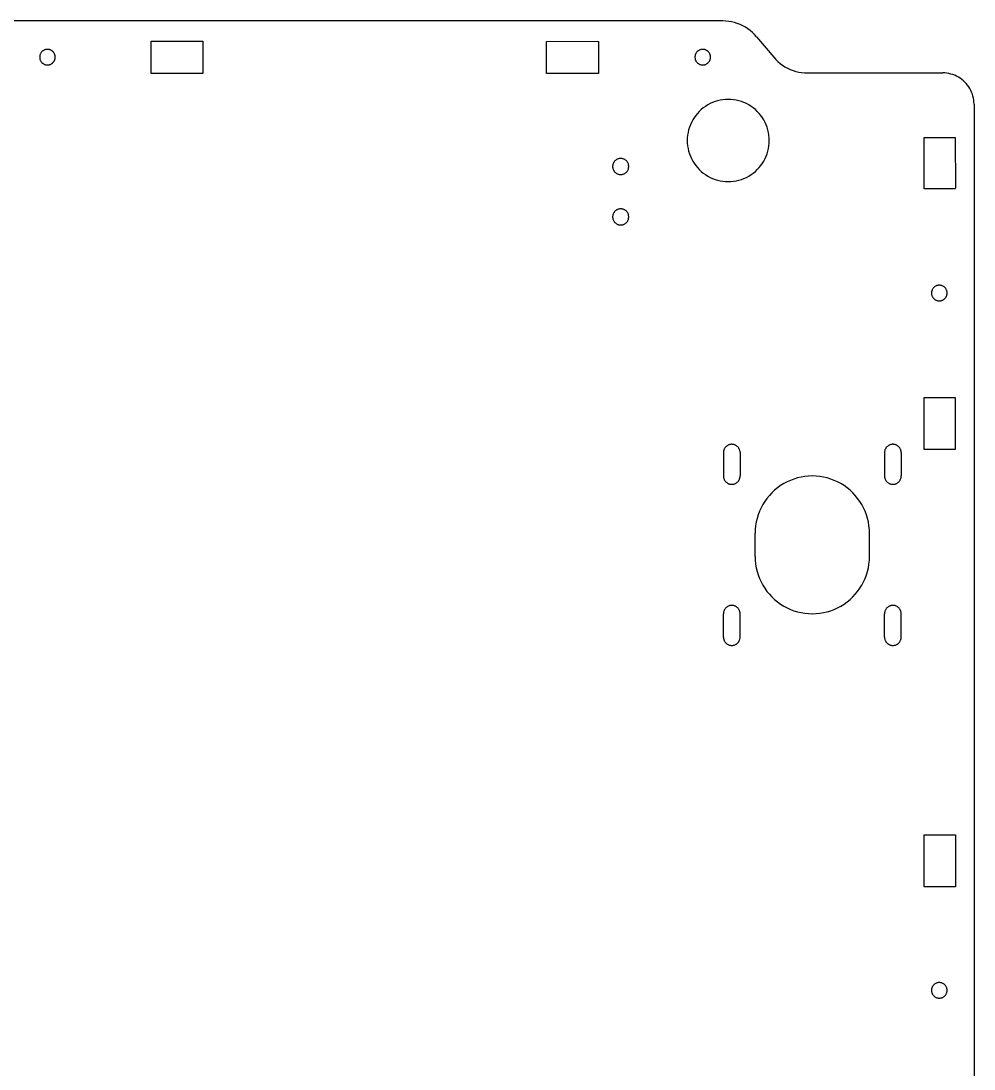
# Model space of a CAD drawing. Header units: centimetres. Extents: x 0 to 166, y 0 to 213.
# Drawn here: x 146.95 to 165.29, y 60.69 to 80.85 of the extents above; entities that cross this region are included whole.
import ezdxf

# ---------------------------------------------------------------- set-up
doc = ezdxf.new("R2010")
doc.units = ezdxf.units.CM
doc.header["$MEASUREMENT"] = 0
doc.layers.add('222 mks tft28 sbase dual 6mm v2_222 mks tft28 sbase dual 6mm', color=7, linetype='Continuous')

msp = doc.modelspace()

# ---------------------------------------------------------------- linework, layer by layer
at = {"layer": '222 mks tft28 sbase dual 6mm v2_222 mks tft28 sbase dual 6mm'}
for p, q in [((160.455, 80.853), (134.426, 80.853)), ((160.512, 80.851), (160.455, 80.853)), ((160.569, 80.845), (160.512, 80.851)), ((160.625, 80.836), (160.569, 80.845)), ((160.681, 80.823), (160.625, 80.836)), ((160.735, 80.806), (160.681, 80.823)), ((160.788, 80.785), (160.735, 80.806)), ((160.84, 80.761), (160.788, 80.785)), ((160.89, 80.733), (160.84, 80.761)), ((160.938, 80.703), (160.89, 80.733)), ((160.984, 80.669), (160.938, 80.703)), ((161.027, 80.632), (160.984, 80.669)), ((149.453, 80.462), (150.451, 80.462)), ((149.453, 79.842), (149.453, 80.462)), ((150.451, 80.462), (150.451, 79.842)), ((157.061, 80.461), (158.041, 80.463)), ((157.061, 79.841), (157.061, 80.461)), ((158.041, 80.463), (158.061, 80.461)), ((158.061, 80.461), (158.061, 79.841)), ((161.068, 80.592), (161.027, 80.632)), ((161.106, 80.549), (161.068, 80.592)), ((161.106, 80.549), (161.436, 80.157)), ((147.353, 80.263), (147.346, 80.256)), ((147.36, 80.269), (147.353, 80.263)), ((147.368, 80.276), (147.36, 80.269)), ((147.376, 80.281), (147.368, 80.276)), ((147.384, 80.287), (147.376, 80.281)), ((147.393, 80.291), (147.384, 80.287)), ((147.401, 80.295), (147.393, 80.291)), ((147.411, 80.299), (147.401, 80.295)), ((147.42, 80.302), (147.411, 80.299)), ((147.43, 80.304), (147.42, 80.302)), ((147.439, 80.305), (147.43, 80.304)), ((147.449, 80.306), (147.439, 80.305)), ((147.459, 80.307), (147.449, 80.306)), ((147.469, 80.306), (147.459, 80.307)), ((147.478, 80.305), (147.469, 80.306)), ((147.488, 80.304), (147.478, 80.305)), ((147.498, 80.302), (147.488, 80.304)), ((147.507, 80.299), (147.498, 80.302)), ((147.516, 80.295), (147.507, 80.299)), ((147.525, 80.291), (147.516, 80.295)), ((147.534, 80.287), (147.525, 80.291)), ((147.542, 80.281), (147.534, 80.287)), ((147.55, 80.276), (147.542, 80.281)), ((147.558, 80.269), (147.55, 80.276)), ((147.565, 80.263), (147.558, 80.269)), ((147.572, 80.256), (147.565, 80.263)), ((159.963, 80.263), (159.956, 80.256)), ((159.97, 80.269), (159.963, 80.263)), ((159.978, 80.276), (159.97, 80.269)), ((159.986, 80.281), (159.978, 80.276)), ((159.994, 80.287), (159.986, 80.281)), ((160.003, 80.291), (159.994, 80.287)), ((160.012, 80.295), (160.003, 80.291)), ((160.021, 80.299), (160.012, 80.295)), ((160.03, 80.302), (160.021, 80.299)), ((160.04, 80.304), (160.03, 80.302)), ((160.05, 80.305), (160.04, 80.304)), ((160.059, 80.306), (160.05, 80.305)), ((160.069, 80.307), (160.059, 80.306)), ((160.079, 80.306), (160.069, 80.307)), ((160.089, 80.305), (160.079, 80.306)), ((160.099, 80.304), (160.089, 80.305)), ((160.108, 80.302), (160.099, 80.304)), ((160.117, 80.299), (160.108, 80.302)), ((160.127, 80.295), (160.117, 80.299)), ((160.136, 80.291), (160.127, 80.295)), ((160.144, 80.287), (160.136, 80.291)), ((160.153, 80.281), (160.144, 80.287)), ((160.161, 80.276), (160.153, 80.281)), ((160.168, 80.269), (160.161, 80.276)), ((160.175, 80.263), (160.168, 80.269)), ((160.182, 80.256), (160.175, 80.263)), ((147.31, 80.176), (147.309, 80.167)), ((147.309, 80.167), (147.309, 80.157)), ((147.309, 80.157), (147.309, 80.147)), ((147.309, 80.147), (147.31, 80.137)), ((147.312, 80.186), (147.31, 80.176)), ((147.31, 80.137), (147.312, 80.127)), ((147.314, 80.196), (147.312, 80.186)), ((147.312, 80.127), (147.314, 80.118)), ((147.317, 80.205), (147.314, 80.196)), ((147.314, 80.118), (147.317, 80.108)), ((147.32, 80.214), (147.317, 80.205)), ((147.317, 80.108), (147.32, 80.099)), ((147.324, 80.223), (147.32, 80.214)), ((147.32, 80.099), (147.324, 80.09)), ((147.329, 80.232), (147.324, 80.223)), ((147.324, 80.09), (147.329, 80.082)), ((147.334, 80.24), (147.329, 80.232)), ((147.329, 80.082), (147.334, 80.073)), ((147.34, 80.248), (147.334, 80.24)), ((147.334, 80.073), (147.34, 80.065)), ((147.346, 80.256), (147.34, 80.248)), ((147.34, 80.065), (147.346, 80.058)), ((147.346, 80.058), (147.353, 80.051)), ((147.565, 80.051), (147.572, 80.058)), ((147.578, 80.248), (147.572, 80.256)), ((147.572, 80.058), (147.578, 80.065)), ((147.584, 80.24), (147.578, 80.248)), ((147.578, 80.065), (147.584, 80.073)), ((147.589, 80.232), (147.584, 80.24)), ((147.584, 80.073), (147.589, 80.082)), ((147.593, 80.223), (147.589, 80.232)), ((147.589, 80.082), (147.593, 80.09)), ((147.597, 80.214), (147.593, 80.223)), ((147.593, 80.09), (147.597, 80.099)), ((147.601, 80.205), (147.597, 80.214)), ((147.597, 80.099), (147.601, 80.108)), ((147.604, 80.196), (147.601, 80.205)), ((147.601, 80.108), (147.604, 80.118)), ((147.606, 80.186), (147.604, 80.196)), ((147.604, 80.118), (147.606, 80.127)), ((147.608, 80.176), (147.606, 80.186)), ((147.606, 80.127), (147.608, 80.137)), ((147.609, 80.167), (147.608, 80.176)), ((147.608, 80.137), (147.609, 80.147)), ((147.609, 80.157), (147.609, 80.167)), ((147.609, 80.147), (147.609, 80.157)), ((159.92, 80.167), (159.919, 80.157)), ((159.919, 80.157), (159.92, 80.147)), ((159.921, 80.176), (159.92, 80.167)), ((159.92, 80.147), (159.921, 80.137)), ((159.922, 80.186), (159.921, 80.176)), ((159.921, 80.137), (159.922, 80.127)), ((159.924, 80.196), (159.922, 80.186)), ((159.922, 80.127), (159.924, 80.118)), ((159.927, 80.205), (159.924, 80.196)), ((159.924, 80.118), (159.927, 80.108)), ((159.931, 80.214), (159.927, 80.205)), ((159.927, 80.108), (159.931, 80.099)), ((159.935, 80.223), (159.931, 80.214)), ((159.931, 80.099), (159.935, 80.09)), ((159.939, 80.232), (159.935, 80.223)), ((159.935, 80.09), (159.939, 80.082)), ((159.945, 80.24), (159.939, 80.232)), ((159.939, 80.082), (159.945, 80.073)), ((159.95, 80.248), (159.945, 80.24)), ((159.945, 80.073), (159.95, 80.065)), ((159.956, 80.256), (159.95, 80.248)), ((159.95, 80.065), (159.956, 80.058)), ((159.956, 80.058), (159.963, 80.051)), ((160.175, 80.051), (160.182, 80.058)), ((160.188, 80.248), (160.182, 80.256)), ((160.182, 80.058), (160.188, 80.065)), ((160.194, 80.24), (160.188, 80.248)), ((160.188, 80.065), (160.194, 80.073)), ((160.199, 80.232), (160.194, 80.24)), ((160.194, 80.073), (160.199, 80.082)), ((160.204, 80.223), (160.199, 80.232)), ((160.199, 80.082), (160.204, 80.09)), ((160.208, 80.214), (160.204, 80.223)), ((160.204, 80.09), (160.208, 80.099)), ((160.211, 80.205), (160.208, 80.214)), ((160.208, 80.099), (160.211, 80.108)), ((160.214, 80.196), (160.211, 80.205)), ((160.211, 80.108), (160.214, 80.118)), ((160.216, 80.186), (160.214, 80.196)), ((160.214, 80.118), (160.216, 80.127)), ((160.218, 80.176), (160.216, 80.186)), ((160.216, 80.127), (160.218, 80.137)), ((160.219, 80.167), (160.218, 80.176)), ((160.218, 80.137), (160.219, 80.147)), ((160.219, 80.157), (160.219, 80.167)), ((160.219, 80.147), (160.219, 80.157)), ((161.436, 80.157), (161.474, 80.114)), ((161.474, 80.114), (161.515, 80.074)), ((161.515, 80.074), (161.558, 80.037)), ((147.353, 80.051), (147.36, 80.044)), ((147.36, 80.044), (147.368, 80.038)), ((147.368, 80.038), (147.376, 80.032)), ((147.376, 80.032), (147.384, 80.027)), ((147.384, 80.027), (147.393, 80.022)), ((147.393, 80.022), (147.401, 80.018)), ((147.401, 80.018), (147.411, 80.015)), ((147.411, 80.015), (147.42, 80.012)), ((147.42, 80.012), (147.43, 80.01)), ((147.43, 80.01), (147.439, 80.008)), ((147.439, 80.008), (147.449, 80.007)), ((147.449, 80.007), (147.459, 80.007)), ((147.459, 80.007), (147.469, 80.007)), ((147.469, 80.007), (147.478, 80.008)), ((147.478, 80.008), (147.488, 80.01)), ((147.488, 80.01), (147.498, 80.012)), ((147.498, 80.012), (147.507, 80.015)), ((147.507, 80.015), (147.516, 80.018)), ((147.516, 80.018), (147.525, 80.022)), ((147.525, 80.022), (147.534, 80.027)), ((147.534, 80.027), (147.542, 80.032)), ((147.542, 80.032), (147.55, 80.038)), ((147.55, 80.038), (147.558, 80.044)), ((147.558, 80.044), (147.565, 80.051)), ((159.963, 80.051), (159.97, 80.044)), ((159.97, 80.044), (159.978, 80.038)), ((159.978, 80.038), (159.986, 80.032)), ((159.986, 80.032), (159.994, 80.027)), ((159.994, 80.027), (160.003, 80.022)), ((160.003, 80.022), (160.012, 80.018)), ((160.012, 80.018), (160.021, 80.015)), ((160.021, 80.015), (160.03, 80.012)), ((160.03, 80.012), (160.04, 80.01)), ((160.04, 80.01), (160.05, 80.008)), ((160.05, 80.008), (160.059, 80.007)), ((160.059, 80.007), (160.069, 80.007)), ((160.069, 80.007), (160.079, 80.007)), ((160.079, 80.007), (160.089, 80.008)), ((160.089, 80.008), (160.099, 80.01)), ((160.099, 80.01), (160.108, 80.012)), ((160.108, 80.012), (160.117, 80.015)), ((160.117, 80.015), (160.127, 80.018)), ((160.127, 80.018), (160.136, 80.022)), ((160.136, 80.022), (160.144, 80.027)), ((160.144, 80.027), (160.153, 80.032)), ((160.153, 80.032), (160.161, 80.038)), ((160.161, 80.038), (160.168, 80.044)), ((160.168, 80.044), (160.175, 80.051)), ((161.558, 80.037), (161.604, 80.003)), ((161.604, 80.003), (161.652, 79.973)), ((161.652, 79.973), (161.702, 79.945)), ((161.702, 79.945), (161.754, 79.921)), ((161.754, 79.921), (161.807, 79.9)), ((161.807, 79.9), (161.862, 79.883)), ((161.862, 79.883), (161.917, 79.87)), ((161.917, 79.87), (161.973, 79.861)), ((161.973, 79.861), (162.03, 79.855)), ((150.451, 79.842), (149.453, 79.842)), ((158.041, 79.843), (157.061, 79.841)), ((158.061, 79.841), (158.041, 79.843)), ((162.03, 79.855), (162.087, 79.853)), ((162.087, 79.853), (164.691, 79.853)), ((164.73, 79.852), (164.691, 79.853)), ((164.769, 79.848), (164.73, 79.852)), ((164.808, 79.841), (164.769, 79.848)), ((164.846, 79.832), (164.808, 79.841)), ((164.884, 79.821), (164.846, 79.832)), ((164.92, 79.807), (164.884, 79.821)), ((164.956, 79.791), (164.92, 79.807)), ((164.991, 79.773), (164.956, 79.791)), ((165.024, 79.752), (164.991, 79.773)), ((165.056, 79.729), (165.024, 79.752)), ((165.086, 79.704), (165.056, 79.729)), ((165.115, 79.677), (165.086, 79.704)), ((165.142, 79.649), (165.115, 79.677)), ((165.167, 79.618), (165.142, 79.649)), ((165.19, 79.586), (165.167, 79.618)), ((165.21, 79.553), (165.19, 79.586)), ((165.229, 79.518), (165.21, 79.553)), ((165.245, 79.483), (165.229, 79.518)), ((165.259, 79.446), (165.245, 79.483)), ((160.211, 79.262), (160.166, 79.237)), ((160.258, 79.283), (160.211, 79.262)), ((160.307, 79.301), (160.258, 79.283)), ((160.356, 79.316), (160.307, 79.301)), ((160.407, 79.328), (160.356, 79.316)), ((160.458, 79.336), (160.407, 79.328)), ((160.509, 79.341), (160.458, 79.336)), ((160.561, 79.343), (160.509, 79.341)), ((160.612, 79.341), (160.561, 79.343)), ((160.664, 79.336), (160.612, 79.341)), ((160.715, 79.328), (160.664, 79.336)), ((160.765, 79.316), (160.715, 79.328)), ((160.815, 79.301), (160.765, 79.316)), ((160.863, 79.283), (160.815, 79.301)), ((160.91, 79.262), (160.863, 79.283)), ((160.956, 79.237), (160.91, 79.262)), ((165.27, 79.408), (165.259, 79.446)), ((165.279, 79.37), (165.27, 79.408)), ((165.286, 79.331), (165.279, 79.37)), ((165.289, 79.292), (165.286, 79.331)), ((165.291, 79.253), (165.289, 79.292)), ((165.291, 79.253), (165.291, 41.122)), ((159.967, 79.074), (159.934, 79.034)), ((160.002, 79.112), (159.967, 79.074)), ((160.04, 79.147), (160.002, 79.112)), ((160.08, 79.18), (160.04, 79.147)), ((160.122, 79.21), (160.08, 79.18)), ((160.166, 79.237), (160.122, 79.21)), ((161, 79.21), (160.956, 79.237)), ((161.042, 79.18), (161, 79.21)), ((161.082, 79.147), (161.042, 79.18)), ((161.119, 79.112), (161.082, 79.147)), ((161.155, 79.074), (161.119, 79.112)), ((161.188, 79.034), (161.155, 79.074)), ((159.831, 78.855), (159.813, 78.807)), ((159.852, 78.902), (159.831, 78.855)), ((159.877, 78.948), (159.852, 78.902)), ((159.904, 78.992), (159.877, 78.948)), ((159.934, 79.034), (159.904, 78.992)), ((161.218, 78.992), (161.188, 79.034)), ((161.245, 78.948), (161.218, 78.992)), ((161.269, 78.902), (161.245, 78.948)), ((161.291, 78.855), (161.269, 78.902)), ((161.309, 78.807), (161.291, 78.855)), ((159.778, 78.656), (159.772, 78.605)), ((159.786, 78.707), (159.778, 78.656)), ((159.798, 78.757), (159.786, 78.707)), ((159.813, 78.807), (159.798, 78.757)), ((161.324, 78.757), (161.309, 78.807)), ((161.336, 78.707), (161.324, 78.757)), ((161.344, 78.656), (161.336, 78.707)), ((161.349, 78.605), (161.344, 78.656)), ((159.772, 78.605), (159.771, 78.553)), ((159.771, 78.553), (159.772, 78.501)), ((159.772, 78.501), (159.778, 78.45)), ((159.778, 78.45), (159.786, 78.399)), ((161.336, 78.399), (161.344, 78.45)), ((161.344, 78.45), (161.349, 78.501)), ((161.351, 78.553), (161.349, 78.605)), ((161.349, 78.501), (161.351, 78.553)), ((164.329, 78.61), (164.93, 78.61)), ((164.329, 77.625), (164.329, 78.61)), ((164.93, 78.61), (164.931, 77.633)), ((159.786, 78.399), (159.798, 78.349)), ((159.798, 78.349), (159.813, 78.299)), ((159.813, 78.299), (159.831, 78.251)), ((159.831, 78.251), (159.852, 78.204)), ((161.269, 78.204), (161.291, 78.251)), ((161.291, 78.251), (161.309, 78.299)), ((161.309, 78.299), (161.324, 78.349)), ((161.324, 78.349), (161.336, 78.399)), ((158.337, 78.073), (158.336, 78.063)), ((158.336, 78.063), (158.336, 78.053)), ((158.336, 78.053), (158.336, 78.043)), ((158.336, 78.043), (158.337, 78.033)), ((158.339, 78.083), (158.337, 78.073)), ((158.341, 78.093), (158.339, 78.083)), ((158.344, 78.103), (158.341, 78.093)), ((158.348, 78.112), (158.344, 78.103)), ((158.352, 78.122), (158.348, 78.112)), ((158.357, 78.13), (158.352, 78.122)), ((158.362, 78.139), (158.357, 78.13)), ((158.368, 78.147), (158.362, 78.139)), ((158.374, 78.155), (158.368, 78.147)), ((158.381, 78.163), (158.374, 78.155)), ((158.389, 78.17), (158.381, 78.163)), ((158.396, 78.176), (158.389, 78.17)), ((158.405, 78.182), (158.396, 78.176)), ((158.413, 78.187), (158.405, 78.182)), ((158.422, 78.192), (158.413, 78.187)), ((158.431, 78.196), (158.422, 78.192)), ((158.441, 78.2), (158.431, 78.196)), ((158.451, 78.203), (158.441, 78.2)), ((158.461, 78.205), (158.451, 78.203)), ((158.471, 78.207), (158.461, 78.205)), ((158.481, 78.208), (158.471, 78.207)), ((158.491, 78.208), (158.481, 78.208)), ((158.501, 78.208), (158.491, 78.208)), ((158.511, 78.207), (158.501, 78.208)), ((158.521, 78.205), (158.511, 78.207)), ((158.531, 78.203), (158.521, 78.205)), ((158.541, 78.2), (158.531, 78.203)), ((158.55, 78.196), (158.541, 78.2)), ((158.559, 78.192), (158.55, 78.196)), ((158.568, 78.187), (158.559, 78.192)), ((158.577, 78.182), (158.568, 78.187)), ((158.585, 78.176), (158.577, 78.182)), ((158.593, 78.17), (158.585, 78.176)), ((158.6, 78.163), (158.593, 78.17)), ((158.607, 78.155), (158.6, 78.163)), ((158.614, 78.147), (158.607, 78.155)), ((158.62, 78.139), (158.614, 78.147)), ((158.625, 78.13), (158.62, 78.139)), ((158.63, 78.122), (158.625, 78.13)), ((158.634, 78.112), (158.63, 78.122)), ((158.638, 78.103), (158.634, 78.112)), ((158.64, 78.093), (158.638, 78.103)), ((158.643, 78.083), (158.64, 78.093)), ((158.644, 78.073), (158.643, 78.083)), ((158.645, 78.063), (158.644, 78.073)), ((158.644, 78.033), (158.645, 78.043)), ((158.646, 78.053), (158.645, 78.063)), ((158.645, 78.043), (158.646, 78.053)), ((159.852, 78.204), (159.877, 78.158)), ((159.877, 78.158), (159.904, 78.114)), ((159.904, 78.114), (159.934, 78.072)), ((159.934, 78.072), (159.967, 78.032)), ((161.155, 78.032), (161.188, 78.072)), ((161.188, 78.072), (161.218, 78.114)), ((161.218, 78.114), (161.245, 78.158)), ((161.245, 78.158), (161.269, 78.204)), ((158.337, 78.033), (158.339, 78.023)), ((158.339, 78.023), (158.341, 78.013)), ((158.341, 78.013), (158.344, 78.003)), ((158.344, 78.003), (158.348, 77.994)), ((158.348, 77.994), (158.352, 77.984)), ((158.352, 77.984), (158.357, 77.975)), ((158.357, 77.975), (158.362, 77.967)), ((158.362, 77.967), (158.368, 77.959)), ((158.368, 77.959), (158.374, 77.951)), ((158.374, 77.951), (158.381, 77.943)), ((158.381, 77.943), (158.389, 77.936)), ((158.389, 77.936), (158.396, 77.93)), ((158.396, 77.93), (158.405, 77.924)), ((158.405, 77.924), (158.413, 77.919)), ((158.413, 77.919), (158.422, 77.914)), ((158.422, 77.914), (158.431, 77.91)), ((158.431, 77.91), (158.441, 77.906)), ((158.441, 77.906), (158.451, 77.903)), ((158.451, 77.903), (158.461, 77.901)), ((158.461, 77.901), (158.471, 77.899)), ((158.471, 77.899), (158.481, 77.898)), ((158.481, 77.898), (158.491, 77.898)), ((158.491, 77.898), (158.501, 77.898)), ((158.501, 77.898), (158.511, 77.899)), ((158.511, 77.899), (158.521, 77.901)), ((158.521, 77.901), (158.531, 77.903)), ((158.531, 77.903), (158.541, 77.906)), ((158.541, 77.906), (158.55, 77.91)), ((158.55, 77.91), (158.559, 77.914)), ((158.559, 77.914), (158.568, 77.919)), ((158.568, 77.919), (158.577, 77.924)), ((158.577, 77.924), (158.585, 77.93)), ((158.585, 77.93), (158.593, 77.936)), ((158.593, 77.936), (158.6, 77.943)), ((158.6, 77.943), (158.607, 77.951)), ((158.607, 77.951), (158.614, 77.959)), ((158.614, 77.959), (158.62, 77.967)), ((158.62, 77.967), (158.625, 77.975)), ((158.625, 77.975), (158.63, 77.984)), ((158.63, 77.984), (158.634, 77.994)), ((158.634, 77.994), (158.638, 78.003)), ((158.638, 78.003), (158.64, 78.013)), ((158.64, 78.013), (158.643, 78.023)), ((158.643, 78.023), (158.644, 78.033)), ((159.967, 78.032), (160.002, 77.994)), ((160.002, 77.994), (160.04, 77.959)), ((160.04, 77.959), (160.08, 77.926)), ((160.08, 77.926), (160.122, 77.896)), ((160.122, 77.896), (160.166, 77.869)), ((160.166, 77.869), (160.211, 77.844)), ((160.211, 77.844), (160.258, 77.823)), ((160.863, 77.823), (160.91, 77.844)), ((160.91, 77.844), (160.956, 77.869)), ((160.956, 77.869), (161, 77.896)), ((161, 77.896), (161.042, 77.926)), ((161.042, 77.926), (161.082, 77.959)), ((161.082, 77.959), (161.119, 77.994)), ((161.119, 77.994), (161.155, 78.032)), ((160.258, 77.823), (160.307, 77.805)), ((160.307, 77.805), (160.356, 77.79)), ((160.356, 77.79), (160.407, 77.778)), ((160.407, 77.778), (160.458, 77.77)), ((160.458, 77.77), (160.509, 77.765)), ((160.509, 77.765), (160.561, 77.763)), ((160.561, 77.763), (160.612, 77.765)), ((160.612, 77.765), (160.664, 77.77)), ((160.664, 77.77), (160.715, 77.778)), ((160.715, 77.778), (160.765, 77.79)), ((160.765, 77.79), (160.815, 77.805)), ((160.815, 77.805), (160.863, 77.823)), ((164.93, 77.625), (164.329, 77.625)), ((164.931, 77.633), (164.93, 77.625)), ((158.461, 77.235), (158.451, 77.233)), ((158.471, 77.237), (158.461, 77.235)), ((158.481, 77.238), (158.471, 77.237)), ((158.491, 77.238), (158.481, 77.238)), ((158.501, 77.238), (158.491, 77.238)), ((158.511, 77.237), (158.501, 77.238)), ((158.521, 77.235), (158.511, 77.237)), ((158.531, 77.233), (158.521, 77.235)), ((158.337, 77.103), (158.336, 77.093)), ((158.336, 77.093), (158.336, 77.083)), ((158.336, 77.083), (158.336, 77.073)), ((158.336, 77.073), (158.337, 77.063)), ((158.339, 77.113), (158.337, 77.103)), ((158.337, 77.063), (158.339, 77.053)), ((158.341, 77.123), (158.339, 77.113)), ((158.339, 77.053), (158.341, 77.043)), ((158.344, 77.133), (158.341, 77.123)), ((158.341, 77.043), (158.344, 77.033)), ((158.348, 77.142), (158.344, 77.133)), ((158.344, 77.033), (158.348, 77.024)), ((158.352, 77.152), (158.348, 77.142)), ((158.357, 77.16), (158.352, 77.152)), ((158.362, 77.169), (158.357, 77.16)), ((158.368, 77.177), (158.362, 77.169)), ((158.374, 77.185), (158.368, 77.177)), ((158.381, 77.193), (158.374, 77.185)), ((158.389, 77.2), (158.381, 77.193)), ((158.396, 77.206), (158.389, 77.2)), ((158.405, 77.212), (158.396, 77.206)), ((158.413, 77.217), (158.405, 77.212)), ((158.422, 77.222), (158.413, 77.217)), ((158.431, 77.226), (158.422, 77.222)), ((158.441, 77.23), (158.431, 77.226)), ((158.451, 77.233), (158.441, 77.23)), ((158.541, 77.23), (158.531, 77.233)), ((158.55, 77.226), (158.541, 77.23)), ((158.559, 77.222), (158.55, 77.226)), ((158.568, 77.217), (158.559, 77.222)), ((158.577, 77.212), (158.568, 77.217)), ((158.585, 77.206), (158.577, 77.212)), ((158.593, 77.2), (158.585, 77.206)), ((158.6, 77.193), (158.593, 77.2)), ((158.607, 77.185), (158.6, 77.193)), ((158.614, 77.177), (158.607, 77.185)), ((158.62, 77.169), (158.614, 77.177)), ((158.625, 77.16), (158.62, 77.169)), ((158.63, 77.152), (158.625, 77.16)), ((158.634, 77.142), (158.63, 77.152)), ((158.638, 77.133), (158.634, 77.142)), ((158.634, 77.024), (158.638, 77.033)), ((158.64, 77.123), (158.638, 77.133)), ((158.638, 77.033), (158.64, 77.043)), ((158.643, 77.113), (158.64, 77.123)), ((158.64, 77.043), (158.643, 77.053)), ((158.644, 77.103), (158.643, 77.113)), ((158.643, 77.053), (158.644, 77.063)), ((158.645, 77.093), (158.644, 77.103)), ((158.644, 77.063), (158.645, 77.073)), ((158.646, 77.083), (158.645, 77.093)), ((158.645, 77.073), (158.646, 77.083)), ((158.348, 77.024), (158.352, 77.014)), ((158.352, 77.014), (158.357, 77.005)), ((158.357, 77.005), (158.362, 76.997)), ((158.362, 76.997), (158.368, 76.989)), ((158.368, 76.989), (158.374, 76.981)), ((158.374, 76.981), (158.381, 76.973)), ((158.381, 76.973), (158.389, 76.966)), ((158.389, 76.966), (158.396, 76.96)), ((158.396, 76.96), (158.405, 76.954)), ((158.405, 76.954), (158.413, 76.949)), ((158.413, 76.949), (158.422, 76.944)), ((158.422, 76.944), (158.431, 76.94)), ((158.431, 76.94), (158.441, 76.936)), ((158.441, 76.936), (158.451, 76.933)), ((158.451, 76.933), (158.461, 76.931)), ((158.461, 76.931), (158.471, 76.929)), ((158.471, 76.929), (158.481, 76.928)), ((158.481, 76.928), (158.491, 76.928)), ((158.491, 76.928), (158.501, 76.928)), ((158.501, 76.928), (158.511, 76.929)), ((158.511, 76.929), (158.521, 76.931)), ((158.521, 76.931), (158.531, 76.933)), ((158.531, 76.933), (158.541, 76.936)), ((158.541, 76.936), (158.55, 76.94)), ((158.55, 76.94), (158.559, 76.944)), ((158.559, 76.944), (158.568, 76.949)), ((158.568, 76.949), (158.577, 76.954)), ((158.577, 76.954), (158.585, 76.96)), ((158.585, 76.96), (158.593, 76.966)), ((158.593, 76.966), (158.6, 76.973)), ((158.6, 76.973), (158.607, 76.981)), ((158.607, 76.981), (158.614, 76.989)), ((158.614, 76.989), (158.62, 76.997)), ((158.62, 76.997), (158.625, 77.005)), ((158.625, 77.005), (158.63, 77.014)), ((158.63, 77.014), (158.634, 77.024)), ((164.473, 75.638), (164.472, 75.628)), ((164.472, 75.628), (164.472, 75.618)), ((164.475, 75.648), (164.473, 75.638)), ((164.477, 75.657), (164.475, 75.648)), ((164.48, 75.667), (164.477, 75.657)), ((164.483, 75.676), (164.48, 75.667)), ((164.487, 75.685), (164.483, 75.676)), ((164.492, 75.693), (164.487, 75.685)), ((164.497, 75.702), (164.492, 75.693)), ((164.503, 75.71), (164.497, 75.702)), ((164.509, 75.717), (164.503, 75.71)), ((164.516, 75.724), (164.509, 75.717)), ((164.523, 75.731), (164.516, 75.724)), ((164.531, 75.737), (164.523, 75.731)), ((164.538, 75.743), (164.531, 75.737)), ((164.547, 75.748), (164.538, 75.743)), ((164.555, 75.753), (164.547, 75.748)), ((164.564, 75.757), (164.555, 75.753)), ((164.574, 75.76), (164.564, 75.757)), ((164.583, 75.763), (164.574, 75.76)), ((164.593, 75.766), (164.583, 75.763)), ((164.602, 75.767), (164.593, 75.766)), ((164.612, 75.768), (164.602, 75.767)), ((164.622, 75.768), (164.612, 75.768)), ((164.632, 75.768), (164.622, 75.768)), ((164.641, 75.767), (164.632, 75.768)), ((164.651, 75.766), (164.641, 75.767)), ((164.661, 75.763), (164.651, 75.766)), ((164.67, 75.76), (164.661, 75.763)), ((164.679, 75.757), (164.67, 75.76)), ((164.688, 75.753), (164.679, 75.757)), ((164.697, 75.748), (164.688, 75.753)), ((164.705, 75.743), (164.697, 75.748)), ((164.713, 75.737), (164.705, 75.743)), ((164.721, 75.731), (164.713, 75.737)), ((164.728, 75.724), (164.721, 75.731)), ((164.735, 75.717), (164.728, 75.724)), ((164.741, 75.71), (164.735, 75.717)), ((164.747, 75.702), (164.741, 75.71)), ((164.752, 75.693), (164.747, 75.702)), ((164.756, 75.685), (164.752, 75.693)), ((164.76, 75.676), (164.756, 75.685)), ((164.764, 75.667), (164.76, 75.676)), ((164.767, 75.657), (164.764, 75.667)), ((164.769, 75.648), (164.767, 75.657)), ((164.771, 75.638), (164.769, 75.648)), ((164.772, 75.628), (164.771, 75.638)), ((164.772, 75.618), (164.772, 75.628)), ((164.472, 75.618), (164.472, 75.609)), ((164.472, 75.609), (164.473, 75.599)), ((164.473, 75.599), (164.475, 75.589)), ((164.475, 75.589), (164.477, 75.58)), ((164.477, 75.58), (164.48, 75.57)), ((164.48, 75.57), (164.483, 75.561)), ((164.483, 75.561), (164.487, 75.552)), ((164.487, 75.552), (164.492, 75.543)), ((164.492, 75.543), (164.497, 75.535)), ((164.497, 75.535), (164.503, 75.527)), ((164.503, 75.527), (164.509, 75.52)), ((164.509, 75.52), (164.516, 75.512)), ((164.516, 75.512), (164.523, 75.506)), ((164.523, 75.506), (164.531, 75.499)), ((164.531, 75.499), (164.538, 75.494)), ((164.538, 75.494), (164.547, 75.489)), ((164.547, 75.489), (164.555, 75.484)), ((164.555, 75.484), (164.564, 75.48)), ((164.564, 75.48), (164.574, 75.476)), ((164.574, 75.476), (164.583, 75.474)), ((164.583, 75.474), (164.593, 75.471)), ((164.593, 75.471), (164.602, 75.47)), ((164.602, 75.47), (164.612, 75.469)), ((164.612, 75.469), (164.622, 75.468)), ((164.622, 75.468), (164.632, 75.469)), ((164.632, 75.469), (164.641, 75.47)), ((164.641, 75.47), (164.651, 75.471)), ((164.651, 75.471), (164.661, 75.474)), ((164.661, 75.474), (164.67, 75.476)), ((164.67, 75.476), (164.679, 75.48)), ((164.679, 75.48), (164.688, 75.484)), ((164.688, 75.484), (164.697, 75.489)), ((164.697, 75.489), (164.705, 75.494)), ((164.705, 75.494), (164.713, 75.499)), ((164.713, 75.499), (164.721, 75.506)), ((164.721, 75.506), (164.728, 75.512)), ((164.728, 75.512), (164.735, 75.52)), ((164.735, 75.52), (164.741, 75.527)), ((164.741, 75.527), (164.747, 75.535)), ((164.747, 75.535), (164.752, 75.543)), ((164.752, 75.543), (164.756, 75.552)), ((164.756, 75.552), (164.76, 75.561)), ((164.76, 75.561), (164.764, 75.57)), ((164.764, 75.57), (164.767, 75.58)), ((164.767, 75.58), (164.769, 75.589)), ((164.769, 75.589), (164.771, 75.599)), ((164.771, 75.599), (164.772, 75.609)), ((164.772, 75.609), (164.772, 75.618)), ((164.329, 73.61), (164.93, 73.61)), ((164.329, 72.61), (164.329, 73.61)), ((164.93, 73.61), (164.93, 72.61)), ((160.477, 72.599), (160.474, 72.589)), ((160.481, 72.609), (160.477, 72.599)), ((160.485, 72.619), (160.481, 72.609)), ((160.49, 72.628), (160.485, 72.619)), ((160.496, 72.637), (160.49, 72.628)), ((160.502, 72.645), (160.496, 72.637)), ((160.508, 72.653), (160.502, 72.645)), ((160.515, 72.661), (160.508, 72.653)), ((160.523, 72.668), (160.515, 72.661)), ((160.531, 72.675), (160.523, 72.668)), ((160.54, 72.681), (160.531, 72.675)), ((160.549, 72.687), (160.54, 72.681)), ((160.558, 72.691), (160.549, 72.687)), ((160.567, 72.696), (160.558, 72.691)), ((160.577, 72.699), (160.567, 72.696)), ((160.587, 72.703), (160.577, 72.699)), ((160.597, 72.705), (160.587, 72.703)), ((160.608, 72.707), (160.597, 72.705)), ((160.618, 72.708), (160.608, 72.707)), ((160.629, 72.708), (160.618, 72.708)), ((160.639, 72.708), (160.629, 72.708)), ((160.649, 72.707), (160.639, 72.708)), ((160.66, 72.705), (160.649, 72.707)), ((160.67, 72.703), (160.66, 72.705)), ((160.68, 72.699), (160.67, 72.703)), ((160.69, 72.696), (160.68, 72.699)), ((160.699, 72.691), (160.69, 72.696)), ((160.709, 72.687), (160.699, 72.691)), ((160.718, 72.681), (160.709, 72.687)), ((160.726, 72.675), (160.718, 72.681)), ((160.734, 72.668), (160.726, 72.675)), ((160.742, 72.661), (160.734, 72.668)), ((160.749, 72.653), (160.742, 72.661)), ((160.756, 72.645), (160.749, 72.653)), ((160.762, 72.637), (160.756, 72.645)), ((160.767, 72.628), (160.762, 72.637)), ((160.772, 72.619), (160.767, 72.628)), ((160.776, 72.609), (160.772, 72.619)), ((160.78, 72.599), (160.776, 72.609)), ((160.783, 72.589), (160.78, 72.599)), ((163.577, 72.599), (163.574, 72.589)), ((163.581, 72.609), (163.577, 72.599)), ((163.585, 72.619), (163.581, 72.609)), ((163.59, 72.628), (163.585, 72.619)), ((163.596, 72.637), (163.59, 72.628)), ((163.602, 72.645), (163.596, 72.637)), ((163.608, 72.653), (163.602, 72.645)), ((163.615, 72.661), (163.608, 72.653)), ((163.623, 72.668), (163.615, 72.661)), ((163.631, 72.675), (163.623, 72.668)), ((163.64, 72.681), (163.631, 72.675)), ((163.649, 72.687), (163.64, 72.681)), ((163.658, 72.691), (163.649, 72.687)), ((163.667, 72.696), (163.658, 72.691)), ((163.677, 72.699), (163.667, 72.696)), ((163.687, 72.703), (163.677, 72.699)), ((163.697, 72.705), (163.687, 72.703)), ((163.708, 72.707), (163.697, 72.705)), ((163.718, 72.708), (163.708, 72.707)), ((163.729, 72.708), (163.718, 72.708)), ((163.739, 72.708), (163.729, 72.708)), ((163.749, 72.707), (163.739, 72.708)), ((163.76, 72.705), (163.749, 72.707)), ((163.77, 72.703), (163.76, 72.705)), ((163.78, 72.699), (163.77, 72.703)), ((163.79, 72.696), (163.78, 72.699)), ((163.799, 72.691), (163.79, 72.696)), ((163.809, 72.687), (163.799, 72.691)), ((163.818, 72.681), (163.809, 72.687)), ((163.826, 72.675), (163.818, 72.681)), ((163.834, 72.668), (163.826, 72.675)), ((163.842, 72.661), (163.834, 72.668)), ((163.849, 72.653), (163.842, 72.661)), ((163.856, 72.645), (163.849, 72.653)), ((163.862, 72.637), (163.856, 72.645)), ((163.867, 72.628), (163.862, 72.637)), ((163.872, 72.619), (163.867, 72.628)), ((163.876, 72.609), (163.872, 72.619)), ((163.88, 72.599), (163.876, 72.609)), ((163.883, 72.589), (163.88, 72.599)), ((164.93, 72.61), (164.329, 72.61)), ((160.47, 72.569), (160.469, 72.558)), ((160.469, 72.558), (160.469, 72.548)), ((160.469, 72.548), (160.469, 72.098)), ((160.472, 72.579), (160.47, 72.569)), ((160.474, 72.589), (160.472, 72.579)), ((160.786, 72.579), (160.783, 72.589)), ((160.787, 72.569), (160.786, 72.579)), ((160.788, 72.558), (160.787, 72.569)), ((160.789, 72.548), (160.788, 72.558)), ((160.789, 72.548), (160.789, 72.098)), ((163.57, 72.569), (163.569, 72.558)), ((163.569, 72.558), (163.569, 72.548)), ((163.569, 72.548), (163.569, 72.098)), ((163.572, 72.579), (163.57, 72.569)), ((163.574, 72.589), (163.572, 72.579)), ((163.886, 72.579), (163.883, 72.589)), ((163.887, 72.569), (163.886, 72.579)), ((163.888, 72.558), (163.887, 72.569)), ((163.889, 72.548), (163.888, 72.558)), ((163.889, 72.548), (163.889, 72.098)), ((160.469, 72.098), (160.469, 72.088)), ((160.469, 72.088), (160.47, 72.077)), ((160.47, 72.077), (160.472, 72.067)), ((160.472, 72.067), (160.474, 72.057)), ((160.474, 72.057), (160.477, 72.047)), ((160.477, 72.047), (160.481, 72.037)), ((160.481, 72.037), (160.485, 72.027)), ((160.485, 72.027), (160.49, 72.018)), ((160.49, 72.018), (160.496, 72.009)), ((160.496, 72.009), (160.502, 72.001)), ((160.502, 72.001), (160.508, 71.992)), ((160.508, 71.992), (160.515, 71.985)), ((160.742, 71.985), (160.749, 71.992)), ((160.749, 71.992), (160.756, 72.001)), ((160.756, 72.001), (160.762, 72.009)), ((160.762, 72.009), (160.767, 72.018)), ((160.767, 72.018), (160.772, 72.027)), ((160.772, 72.027), (160.776, 72.037)), ((160.776, 72.037), (160.78, 72.047)), ((160.78, 72.047), (160.783, 72.057)), ((160.783, 72.057), (160.786, 72.067)), ((160.786, 72.067), (160.787, 72.077)), ((160.787, 72.077), (160.788, 72.088)), ((160.788, 72.088), (160.789, 72.098)), ((161.758, 72.014), (161.692, 71.985)), ((161.825, 72.04), (161.758, 72.014)), ((161.894, 72.061), (161.825, 72.04)), ((161.964, 72.077), (161.894, 72.061)), ((162.035, 72.089), (161.964, 72.077)), ((162.107, 72.096), (162.035, 72.089)), ((162.179, 72.098), (162.107, 72.096)), ((162.251, 72.096), (162.179, 72.098)), ((162.322, 72.089), (162.251, 72.096)), ((162.393, 72.077), (162.322, 72.089)), ((162.463, 72.061), (162.393, 72.077)), ((162.532, 72.04), (162.463, 72.061)), ((162.6, 72.014), (162.532, 72.04)), ((162.665, 71.985), (162.6, 72.014)), ((163.569, 72.098), (163.569, 72.088)), ((163.569, 72.088), (163.57, 72.077)), ((163.57, 72.077), (163.572, 72.067)), ((163.572, 72.067), (163.574, 72.057)), ((163.574, 72.057), (163.577, 72.047)), ((163.577, 72.047), (163.581, 72.037)), ((163.581, 72.037), (163.585, 72.027)), ((163.585, 72.027), (163.59, 72.018)), ((163.59, 72.018), (163.596, 72.009)), ((163.596, 72.009), (163.602, 72.001)), ((163.602, 72.001), (163.608, 71.992)), ((163.608, 71.992), (163.615, 71.985)), ((163.842, 71.985), (163.849, 71.992)), ((163.849, 71.992), (163.856, 72.001)), ((163.856, 72.001), (163.862, 72.009)), ((163.862, 72.009), (163.867, 72.018)), ((163.867, 72.018), (163.872, 72.027)), ((163.872, 72.027), (163.876, 72.037)), ((163.876, 72.037), (163.88, 72.047)), ((163.88, 72.047), (163.883, 72.057)), ((163.883, 72.057), (163.886, 72.067)), ((163.886, 72.067), (163.887, 72.077)), ((163.887, 72.077), (163.888, 72.088)), ((163.888, 72.088), (163.889, 72.098)), ((160.515, 71.985), (160.523, 71.978)), ((160.523, 71.978), (160.531, 71.971)), ((160.531, 71.971), (160.54, 71.965)), ((160.54, 71.965), (160.549, 71.959)), ((160.549, 71.959), (160.558, 71.954)), ((160.558, 71.954), (160.567, 71.95)), ((160.567, 71.95), (160.577, 71.946)), ((160.577, 71.946), (160.587, 71.943)), ((160.587, 71.943), (160.597, 71.941)), ((160.597, 71.941), (160.608, 71.939)), ((160.608, 71.939), (160.618, 71.938)), ((160.618, 71.938), (160.629, 71.938)), ((160.629, 71.938), (160.639, 71.938)), ((160.639, 71.938), (160.649, 71.939)), ((160.649, 71.939), (160.66, 71.941)), ((160.66, 71.941), (160.67, 71.943)), ((160.67, 71.943), (160.68, 71.946)), ((160.68, 71.946), (160.69, 71.95)), ((160.69, 71.95), (160.699, 71.954)), ((160.699, 71.954), (160.709, 71.959)), ((160.709, 71.959), (160.718, 71.965)), ((160.718, 71.965), (160.726, 71.971)), ((160.726, 71.971), (160.734, 71.978)), ((160.734, 71.978), (160.742, 71.985)), ((161.453, 71.825), (161.401, 71.776)), ((161.509, 71.871), (161.453, 71.825)), ((161.567, 71.913), (161.509, 71.871)), ((161.629, 71.951), (161.567, 71.913)), ((161.692, 71.985), (161.629, 71.951)), ((162.729, 71.951), (162.665, 71.985)), ((162.79, 71.913), (162.729, 71.951)), ((162.848, 71.871), (162.79, 71.913)), ((162.904, 71.825), (162.848, 71.871)), ((162.956, 71.776), (162.904, 71.825)), ((163.615, 71.985), (163.623, 71.978)), ((163.623, 71.978), (163.631, 71.971)), ((163.631, 71.971), (163.64, 71.965)), ((163.64, 71.965), (163.649, 71.959)), ((163.649, 71.959), (163.658, 71.954)), ((163.658, 71.954), (163.667, 71.95)), ((163.667, 71.95), (163.677, 71.946)), ((163.677, 71.946), (163.687, 71.943)), ((163.687, 71.943), (163.697, 71.941)), ((163.697, 71.941), (163.708, 71.939)), ((163.708, 71.939), (163.718, 71.938)), ((163.718, 71.938), (163.729, 71.938)), ((163.729, 71.938), (163.739, 71.938)), ((163.739, 71.938), (163.749, 71.939)), ((163.749, 71.939), (163.76, 71.941)), ((163.76, 71.941), (163.77, 71.943)), ((163.77, 71.943), (163.78, 71.946)), ((163.78, 71.946), (163.79, 71.95)), ((163.79, 71.95), (163.799, 71.954)), ((163.799, 71.954), (163.809, 71.959)), ((163.809, 71.959), (163.818, 71.965)), ((163.818, 71.965), (163.826, 71.971)), ((163.826, 71.971), (163.834, 71.978)), ((163.834, 71.978), (163.842, 71.985)), ((161.264, 71.609), (161.226, 71.548)), ((161.306, 71.668), (161.264, 71.609)), ((161.352, 71.723), (161.306, 71.668)), ((161.401, 71.776), (161.352, 71.723)), ((163.006, 71.723), (162.956, 71.776)), ((163.051, 71.668), (163.006, 71.723)), ((163.093, 71.609), (163.051, 71.668)), ((163.131, 71.548), (163.093, 71.609)), ((161.162, 71.419), (161.137, 71.352)), ((161.192, 71.485), (161.162, 71.419)), ((161.226, 71.548), (161.192, 71.485)), ((163.165, 71.485), (163.131, 71.548)), ((163.195, 71.419), (163.165, 71.485)), ((163.22, 71.352), (163.195, 71.419)), ((161.1, 71.213), (161.088, 71.142)), ((161.116, 71.283), (161.1, 71.213)), ((161.137, 71.352), (161.116, 71.283)), ((163.241, 71.283), (163.22, 71.352)), ((163.257, 71.213), (163.241, 71.283)), ((163.269, 71.142), (163.257, 71.213)), ((161.081, 71.07), (161.079, 70.998)), ((161.079, 70.548), (161.079, 70.998)), ((161.088, 71.142), (161.081, 71.07)), ((163.276, 71.07), (163.269, 71.142)), ((163.279, 70.998), (163.276, 71.07)), ((163.279, 70.548), (163.279, 70.998)), ((161.079, 70.548), (161.081, 70.476)), ((161.081, 70.476), (161.088, 70.404)), ((161.088, 70.404), (161.1, 70.333)), ((163.257, 70.333), (163.269, 70.404)), ((163.269, 70.404), (163.276, 70.476)), ((163.276, 70.476), (163.279, 70.548)), ((161.1, 70.333), (161.116, 70.263)), ((161.116, 70.263), (161.137, 70.194)), ((161.137, 70.194), (161.162, 70.127)), ((163.195, 70.127), (163.22, 70.194)), ((163.22, 70.194), (163.241, 70.263)), ((163.241, 70.263), (163.257, 70.333)), ((161.162, 70.127), (161.192, 70.061)), ((161.192, 70.061), (161.226, 69.998)), ((161.226, 69.998), (161.264, 69.937)), ((163.093, 69.937), (163.131, 69.998)), ((163.131, 69.998), (163.165, 70.061)), ((163.165, 70.061), (163.195, 70.127)), ((161.264, 69.937), (161.306, 69.878)), ((161.306, 69.878), (161.352, 69.823)), ((161.352, 69.823), (161.401, 69.77)), ((162.956, 69.77), (163.006, 69.823)), ((163.006, 69.823), (163.051, 69.878)), ((163.051, 69.878), (163.093, 69.937)), ((160.531, 69.575), (160.523, 69.568)), ((160.54, 69.581), (160.531, 69.575)), ((160.549, 69.587), (160.54, 69.581)), ((160.558, 69.591), (160.549, 69.587)), ((160.567, 69.596), (160.558, 69.591)), ((160.577, 69.599), (160.567, 69.596)), ((160.587, 69.603), (160.577, 69.599)), ((160.597, 69.605), (160.587, 69.603)), ((160.608, 69.607), (160.597, 69.605)), ((160.618, 69.608), (160.608, 69.607)), ((160.629, 69.608), (160.618, 69.608)), ((160.639, 69.608), (160.629, 69.608)), ((160.649, 69.607), (160.639, 69.608)), ((160.66, 69.605), (160.649, 69.607)), ((160.67, 69.603), (160.66, 69.605)), ((160.68, 69.599), (160.67, 69.603)), ((160.69, 69.596), (160.68, 69.599)), ((160.699, 69.591), (160.69, 69.596)), ((160.709, 69.587), (160.699, 69.591)), ((160.718, 69.581), (160.709, 69.587)), ((160.726, 69.575), (160.718, 69.581)), ((160.734, 69.568), (160.726, 69.575)), ((161.401, 69.77), (161.453, 69.721)), ((161.453, 69.721), (161.509, 69.675)), ((161.509, 69.675), (161.567, 69.633)), ((161.567, 69.633), (161.629, 69.595)), ((161.629, 69.595), (161.692, 69.561)), ((162.665, 69.561), (162.729, 69.595)), ((162.729, 69.595), (162.79, 69.633)), ((162.79, 69.633), (162.848, 69.675)), ((162.848, 69.675), (162.904, 69.721)), ((162.904, 69.721), (162.956, 69.77)), ((163.631, 69.575), (163.623, 69.568)), ((163.64, 69.581), (163.631, 69.575)), ((163.649, 69.587), (163.64, 69.581)), ((163.658, 69.591), (163.649, 69.587)), ((163.667, 69.596), (163.658, 69.591)), ((163.677, 69.599), (163.667, 69.596)), ((163.687, 69.603), (163.677, 69.599)), ((163.697, 69.605), (163.687, 69.603)), ((163.708, 69.607), (163.697, 69.605)), ((163.718, 69.608), (163.708, 69.607)), ((163.729, 69.608), (163.718, 69.608)), ((163.739, 69.608), (163.729, 69.608)), ((163.749, 69.607), (163.739, 69.608)), ((163.76, 69.605), (163.749, 69.607)), ((163.77, 69.603), (163.76, 69.605)), ((163.78, 69.599), (163.77, 69.603)), ((163.79, 69.596), (163.78, 69.599)), ((163.799, 69.591), (163.79, 69.596)), ((163.809, 69.587), (163.799, 69.591)), ((163.818, 69.581), (163.809, 69.587)), ((163.826, 69.575), (163.818, 69.581)), ((163.834, 69.568), (163.826, 69.575)), ((160.47, 69.469), (160.469, 69.458)), ((160.469, 69.458), (160.469, 69.448)), ((160.469, 68.998), (160.469, 69.448)), ((160.472, 69.479), (160.47, 69.469)), ((160.474, 69.489), (160.472, 69.479)), ((160.477, 69.499), (160.474, 69.489)), ((160.481, 69.509), (160.477, 69.499)), ((160.485, 69.519), (160.481, 69.509)), ((160.49, 69.528), (160.485, 69.519)), ((160.496, 69.537), (160.49, 69.528)), ((160.502, 69.545), (160.496, 69.537)), ((160.508, 69.553), (160.502, 69.545)), ((160.515, 69.561), (160.508, 69.553)), ((160.523, 69.568), (160.515, 69.561)), ((160.742, 69.561), (160.734, 69.568)), ((160.749, 69.553), (160.742, 69.561)), ((160.756, 69.545), (160.749, 69.553)), ((160.762, 69.537), (160.756, 69.545)), ((160.767, 69.528), (160.762, 69.537)), ((160.772, 69.519), (160.767, 69.528)), ((160.776, 69.509), (160.772, 69.519)), ((160.78, 69.499), (160.776, 69.509)), ((160.783, 69.489), (160.78, 69.499)), ((160.786, 69.479), (160.783, 69.489)), ((160.787, 69.469), (160.786, 69.479)), ((160.788, 69.458), (160.787, 69.469)), ((160.789, 69.448), (160.788, 69.458)), ((160.789, 68.998), (160.789, 69.448)), ((161.692, 69.561), (161.758, 69.532)), ((161.758, 69.532), (161.825, 69.506)), ((161.825, 69.506), (161.894, 69.485)), ((161.894, 69.485), (161.964, 69.469)), ((161.964, 69.469), (162.035, 69.457)), ((162.035, 69.457), (162.107, 69.45)), ((162.107, 69.45), (162.179, 69.448)), ((162.179, 69.448), (162.251, 69.45)), ((162.251, 69.45), (162.322, 69.457)), ((162.322, 69.457), (162.393, 69.469)), ((162.393, 69.469), (162.463, 69.485)), ((162.463, 69.485), (162.532, 69.506)), ((162.532, 69.506), (162.6, 69.532)), ((162.6, 69.532), (162.665, 69.561)), ((163.57, 69.469), (163.569, 69.458)), ((163.569, 69.458), (163.569, 69.448)), ((163.569, 68.998), (163.569, 69.448)), ((163.572, 69.479), (163.57, 69.469)), ((163.574, 69.489), (163.572, 69.479)), ((163.577, 69.499), (163.574, 69.489)), ((163.581, 69.509), (163.577, 69.499)), ((163.585, 69.519), (163.581, 69.509)), ((163.59, 69.528), (163.585, 69.519)), ((163.596, 69.537), (163.59, 69.528)), ((163.602, 69.545), (163.596, 69.537)), ((163.608, 69.553), (163.602, 69.545)), ((163.615, 69.561), (163.608, 69.553)), ((163.623, 69.568), (163.615, 69.561)), ((163.842, 69.561), (163.834, 69.568)), ((163.849, 69.553), (163.842, 69.561)), ((163.856, 69.545), (163.849, 69.553)), ((163.862, 69.537), (163.856, 69.545)), ((163.867, 69.528), (163.862, 69.537)), ((163.872, 69.519), (163.867, 69.528)), ((163.876, 69.509), (163.872, 69.519)), ((163.88, 69.499), (163.876, 69.509)), ((163.883, 69.489), (163.88, 69.499)), ((163.886, 69.479), (163.883, 69.489)), ((163.887, 69.469), (163.886, 69.479)), ((163.888, 69.458), (163.887, 69.469)), ((163.889, 69.448), (163.888, 69.458)), ((163.889, 68.998), (163.889, 69.448)), ((160.469, 68.998), (160.469, 68.988)), ((160.469, 68.988), (160.47, 68.977)), ((160.47, 68.977), (160.472, 68.967)), ((160.472, 68.967), (160.474, 68.957)), ((160.783, 68.957), (160.786, 68.967)), ((160.786, 68.967), (160.787, 68.977)), ((160.787, 68.977), (160.788, 68.988)), ((160.788, 68.988), (160.789, 68.998)), ((163.569, 68.998), (163.569, 68.988)), ((163.569, 68.988), (163.57, 68.977)), ((163.57, 68.977), (163.572, 68.967)), ((163.572, 68.967), (163.574, 68.957)), ((163.883, 68.957), (163.886, 68.967)), ((163.886, 68.967), (163.887, 68.977)), ((163.887, 68.977), (163.888, 68.988)), ((163.888, 68.988), (163.889, 68.998)), ((160.474, 68.957), (160.477, 68.947)), ((160.477, 68.947), (160.481, 68.937)), ((160.481, 68.937), (160.485, 68.927)), ((160.485, 68.927), (160.49, 68.918)), ((160.49, 68.918), (160.496, 68.909)), ((160.496, 68.909), (160.502, 68.901)), ((160.502, 68.901), (160.508, 68.892)), ((160.508, 68.892), (160.515, 68.885)), ((160.515, 68.885), (160.523, 68.878)), ((160.523, 68.878), (160.531, 68.871)), ((160.531, 68.871), (160.54, 68.865)), ((160.54, 68.865), (160.549, 68.859)), ((160.549, 68.859), (160.558, 68.854)), ((160.558, 68.854), (160.567, 68.85)), ((160.567, 68.85), (160.577, 68.846)), ((160.577, 68.846), (160.587, 68.843)), ((160.587, 68.843), (160.597, 68.841)), ((160.597, 68.841), (160.608, 68.839)), ((160.608, 68.839), (160.618, 68.838)), ((160.618, 68.838), (160.629, 68.838)), ((160.629, 68.838), (160.639, 68.838)), ((160.639, 68.838), (160.649, 68.839)), ((160.649, 68.839), (160.66, 68.841)), ((160.66, 68.841), (160.67, 68.843)), ((160.67, 68.843), (160.68, 68.846)), ((160.68, 68.846), (160.69, 68.85)), ((160.69, 68.85), (160.699, 68.854)), ((160.699, 68.854), (160.709, 68.859)), ((160.709, 68.859), (160.718, 68.865)), ((160.718, 68.865), (160.726, 68.871)), ((160.726, 68.871), (160.734, 68.878)), ((160.734, 68.878), (160.742, 68.885)), ((160.742, 68.885), (160.749, 68.892)), ((160.749, 68.892), (160.756, 68.901)), ((160.756, 68.901), (160.762, 68.909)), ((160.762, 68.909), (160.767, 68.918)), ((160.767, 68.918), (160.772, 68.927)), ((160.772, 68.927), (160.776, 68.937)), ((160.776, 68.937), (160.78, 68.947)), ((160.78, 68.947), (160.783, 68.957)), ((163.574, 68.957), (163.577, 68.947)), ((163.577, 68.947), (163.581, 68.937)), ((163.581, 68.937), (163.585, 68.927)), ((163.585, 68.927), (163.59, 68.918)), ((163.59, 68.918), (163.596, 68.909)), ((163.596, 68.909), (163.602, 68.901)), ((163.602, 68.901), (163.608, 68.892)), ((163.608, 68.892), (163.615, 68.885)), ((163.615, 68.885), (163.623, 68.878)), ((163.623, 68.878), (163.631, 68.871)), ((163.631, 68.871), (163.64, 68.865)), ((163.64, 68.865), (163.649, 68.859)), ((163.649, 68.859), (163.658, 68.854)), ((163.658, 68.854), (163.667, 68.85)), ((163.667, 68.85), (163.677, 68.846)), ((163.677, 68.846), (163.687, 68.843)), ((163.687, 68.843), (163.697, 68.841)), ((163.697, 68.841), (163.708, 68.839)), ((163.708, 68.839), (163.718, 68.838)), ((163.718, 68.838), (163.729, 68.838)), ((163.729, 68.838), (163.739, 68.838)), ((163.739, 68.838), (163.749, 68.839)), ((163.749, 68.839), (163.76, 68.841)), ((163.76, 68.841), (163.77, 68.843)), ((163.77, 68.843), (163.78, 68.846)), ((163.78, 68.846), (163.79, 68.85)), ((163.79, 68.85), (163.799, 68.854)), ((163.799, 68.854), (163.809, 68.859)), ((163.809, 68.859), (163.818, 68.865)), ((163.818, 68.865), (163.826, 68.871)), ((163.826, 68.871), (163.834, 68.878)), ((163.834, 68.878), (163.842, 68.885)), ((163.842, 68.885), (163.849, 68.892)), ((163.849, 68.892), (163.856, 68.901)), ((163.856, 68.901), (163.862, 68.909)), ((163.862, 68.909), (163.867, 68.918)), ((163.867, 68.918), (163.872, 68.927)), ((163.872, 68.927), (163.876, 68.937)), ((163.876, 68.937), (163.88, 68.947)), ((163.88, 68.947), (163.883, 68.957)), ((164.329, 65.193), (164.931, 65.193)), ((164.329, 64.193), (164.329, 65.193)), ((164.931, 65.193), (164.931, 64.193)), ((164.931, 64.193), (164.329, 64.193)), ((164.523, 62.315), (164.516, 62.308)), ((164.531, 62.321), (164.523, 62.315)), ((164.538, 62.327), (164.531, 62.321)), ((164.547, 62.332), (164.538, 62.327)), ((164.555, 62.336), (164.547, 62.332)), ((164.564, 62.341), (164.555, 62.336)), ((164.574, 62.344), (164.564, 62.341)), ((164.583, 62.347), (164.574, 62.344)), ((164.593, 62.349), (164.583, 62.347)), ((164.602, 62.351), (164.593, 62.349)), ((164.612, 62.352), (164.602, 62.351)), ((164.622, 62.352), (164.612, 62.352)), ((164.632, 62.352), (164.622, 62.352)), ((164.641, 62.351), (164.632, 62.352)), ((164.651, 62.349), (164.641, 62.351)), ((164.661, 62.347), (164.651, 62.349)), ((164.67, 62.344), (164.661, 62.347)), ((164.679, 62.341), (164.67, 62.344)), ((164.688, 62.336), (164.679, 62.341)), ((164.697, 62.332), (164.688, 62.336)), ((164.705, 62.327), (164.697, 62.332)), ((164.713, 62.321), (164.705, 62.327)), ((164.721, 62.315), (164.713, 62.321)), ((164.728, 62.308), (164.721, 62.315)), ((164.473, 62.222), (164.472, 62.212)), ((164.472, 62.212), (164.472, 62.202)), ((164.472, 62.202), (164.472, 62.192)), ((164.472, 62.192), (164.473, 62.182)), ((164.475, 62.231), (164.473, 62.222)), ((164.473, 62.182), (164.475, 62.173)), ((164.477, 62.241), (164.475, 62.231)), ((164.475, 62.173), (164.477, 62.163)), ((164.48, 62.25), (164.477, 62.241)), ((164.477, 62.163), (164.48, 62.154)), ((164.483, 62.259), (164.48, 62.25)), ((164.48, 62.154), (164.483, 62.145)), ((164.487, 62.268), (164.483, 62.259)), ((164.483, 62.145), (164.487, 62.136)), ((164.492, 62.277), (164.487, 62.268)), ((164.487, 62.136), (164.492, 62.127)), ((164.497, 62.285), (164.492, 62.277)), ((164.492, 62.127), (164.497, 62.119)), ((164.503, 62.293), (164.497, 62.285)), ((164.497, 62.119), (164.503, 62.111)), ((164.509, 62.301), (164.503, 62.293)), ((164.503, 62.111), (164.509, 62.103)), ((164.516, 62.308), (164.509, 62.301)), ((164.735, 62.301), (164.728, 62.308)), ((164.741, 62.293), (164.735, 62.301)), ((164.735, 62.103), (164.741, 62.111)), ((164.747, 62.285), (164.741, 62.293)), ((164.741, 62.111), (164.747, 62.119)), ((164.752, 62.277), (164.747, 62.285)), ((164.747, 62.119), (164.752, 62.127)), ((164.756, 62.268), (164.752, 62.277)), ((164.752, 62.127), (164.756, 62.136)), ((164.76, 62.259), (164.756, 62.268)), ((164.756, 62.136), (164.76, 62.145)), ((164.764, 62.25), (164.76, 62.259)), ((164.76, 62.145), (164.764, 62.154)), ((164.767, 62.241), (164.764, 62.25)), ((164.764, 62.154), (164.767, 62.163)), ((164.769, 62.231), (164.767, 62.241)), ((164.767, 62.163), (164.769, 62.173)), ((164.771, 62.222), (164.769, 62.231)), ((164.769, 62.173), (164.771, 62.182)), ((164.772, 62.212), (164.771, 62.222)), ((164.771, 62.182), (164.772, 62.192)), ((164.772, 62.202), (164.772, 62.212)), ((164.772, 62.192), (164.772, 62.202)), ((164.509, 62.103), (164.516, 62.096)), ((164.516, 62.096), (164.523, 62.089)), ((164.523, 62.089), (164.531, 62.083)), ((164.531, 62.083), (164.538, 62.077)), ((164.538, 62.077), (164.547, 62.072)), ((164.547, 62.072), (164.555, 62.067)), ((164.555, 62.067), (164.564, 62.063)), ((164.564, 62.063), (164.574, 62.06)), ((164.574, 62.06), (164.583, 62.057)), ((164.583, 62.057), (164.593, 62.055)), ((164.593, 62.055), (164.602, 62.053)), ((164.602, 62.053), (164.612, 62.052)), ((164.612, 62.052), (164.622, 62.052)), ((164.622, 62.052), (164.632, 62.052)), ((164.632, 62.052), (164.641, 62.053)), ((164.641, 62.053), (164.651, 62.055)), ((164.651, 62.055), (164.661, 62.057)), ((164.661, 62.057), (164.67, 62.06)), ((164.67, 62.06), (164.679, 62.063)), ((164.679, 62.063), (164.688, 62.067)), ((164.688, 62.067), (164.697, 62.072)), ((164.697, 62.072), (164.705, 62.077)), ((164.705, 62.077), (164.713, 62.083)), ((164.713, 62.083), (164.721, 62.089)), ((164.721, 62.089), (164.728, 62.096)), ((164.728, 62.096), (164.735, 62.103))]:
    msp.add_line(p, q, dxfattribs=at)

doc.saveas('drawing.dxf')
